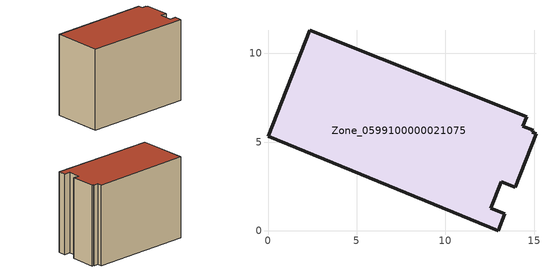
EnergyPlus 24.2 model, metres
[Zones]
Zone_0599100000021075
 floor ground (C_G): 14.95,5.66 14.89,5.55 15.11,5.46 13.93,2.45 13.15,2.75 12.56,1.26 13.34,0.95 12.97,0 0,5.32 2.34,11.3 14.6,6.44 14.38,5.88 z0
 wall outside (C_F): 14.6,6.44 2.34,11.3 0,5.32 12.97,0 13.34,0.95 12.56,1.26 13.15,2.75 13.93,2.45 15.11,5.46 14.89,5.55 14.95,5.66 14.38,5.88 14.6,6.44 z0:10.62
 roof outside (C_R): 14.89,5.55 14.95,5.66 14.38,5.88 14.6,6.44 2.34,11.3 0,5.32 12.97,0 13.34,0.95 12.56,1.26 13.15,2.75 13.93,2.45 15.11,5.46 z10.62
[BUILDING]
Pand.0599100000021075: North Axis=0; Terrain=City; Loads Convergence Tolerance Value=0.04; Temperature Convergence Tolerance Value=0.4; Solar Distribution=FullExterior; Maximum Number of Warmup Days=25; Minimum Number of Warmup Days=1
[Site:Location]
Rotterdam.The.Hague.AP_ZH_NLD Design_Conditions: Latitude=51.96; Longitude=4.45; Time Zone=1; Elevation=-4.5
[SITE:GROUNDTEMPERATURE:BUILDINGSURFACE]
18, 18, 18, 18, 18, 18, 18, 18, 18, 18, 18, 18
[MATERIAL] Thermal Absorptance=0.9; Solar Absorptance=0.7; Visible Absorptance=0.7
Name | Roughness | Thickness | Conductivity | Density | Specific Heat
G.TI.1946 | MediumSmooth | 0.15 | 1 | 540 | 1210
F.TI.1946 | Rough | 0.3 | 0.857143 | 1920 | 840
R.TI.1946 | MediumRough | 0.2 | 0.1 | 1500 | 1000
[CONSTRUCTION]
C_G: G.TI.1946
C_F: F.TI.1946
C_R: R.TI.1946
[ZONE]
Zone_0599100000021075: Type=1; Multiplier=1; Ceiling Height=Autocalculate; Volume=Autocalculate; Floor Area=autocalculate; Part of Total Floor Area=Yes
[ZONEINFILTRATION:DESIGNFLOWRATE]
Infil_Zone_0599100000021075: Zone or ZoneList or Space or SpaceList=Zone_0599100000021075; Schedule=AlwaysOn; Design Flow Rate Calculation Method=Flow/Area; Flow Rate per Floor Area=0.003; Constant Term Coefficient=1; Temperature Term Coefficient=0; Velocity Term Coefficient=0; Velocity Squared Term Coefficient=0
[HVACTEMPLATE:ZONE:IDEALLOADSAIRSYSTEM]
Zone_0599100000021075: Maximum Heating Supply Air Temperature=50; Minimum Cooling Supply Air Temperature=13; Maximum Heating Supply Air Humidity Ratio=0.0156; Minimum Cooling Supply Air Humidity Ratio=0.0077; Heating Limit=NoLimit; Cooling Limit=NoLimit; Dehumidification Control Type=ConstantSensibleHeatRatio; Cooling Sensible Heat Ratio=0.7; Dehumidification Setpoint=60; Humidification Control Type=None; Humidification Setpoint=30; Outdoor Air Method=None; Outdoor Air Flow Rate per Person=0.00944; Outdoor Air Flow Rate per Zone Floor Area=0; Outdoor Air Flow Rate per Zone=0; Demand Controlled Ventilation Type=None; Outdoor Air Economizer Type=NoEconomizer; Heat Recovery Type=None; Sensible Heat Recovery Effectiveness=0.7; Latent Heat Recovery Effectiveness=0.65
[ZONECONTROL:THERMOSTAT]
ThermostatControl_Zone_0599100000021075: Zone or ZoneList=Zone_0599100000021075; Control Type Schedule=DualSetpointControlType; Control 1=Thermostat_Zone_0599100000021075; Temperature Difference Between Cutout And Setpoint=0
[THERMOSTATSETPOINT:DUALSETPOINT]
Thermostat_Zone_0599100000021075: Heating Setpoint Temperature Schedule=HeatingSetpoint_Zone_0599100000021075; Cooling Setpoint Temperature Schedule=CoolingSetpoint_Zone_0599100000021075
[SCHEDULE:COMPACT]
HeatingSetpoint_Zone_0599100000021075: Through: 12/31, For: AllDays, Until: 24:00, 21
CoolingSetpoint_Zone_0599100000021075: Through: 12/31, For: AllDays, Until: 24:00, 24
DualSetpointControlType: Through: 12/31, For: AllDays, Until: 24:00, 4
AlwaysOn: Through: 12/31, For: AllDays, Until: 24:00, 1
